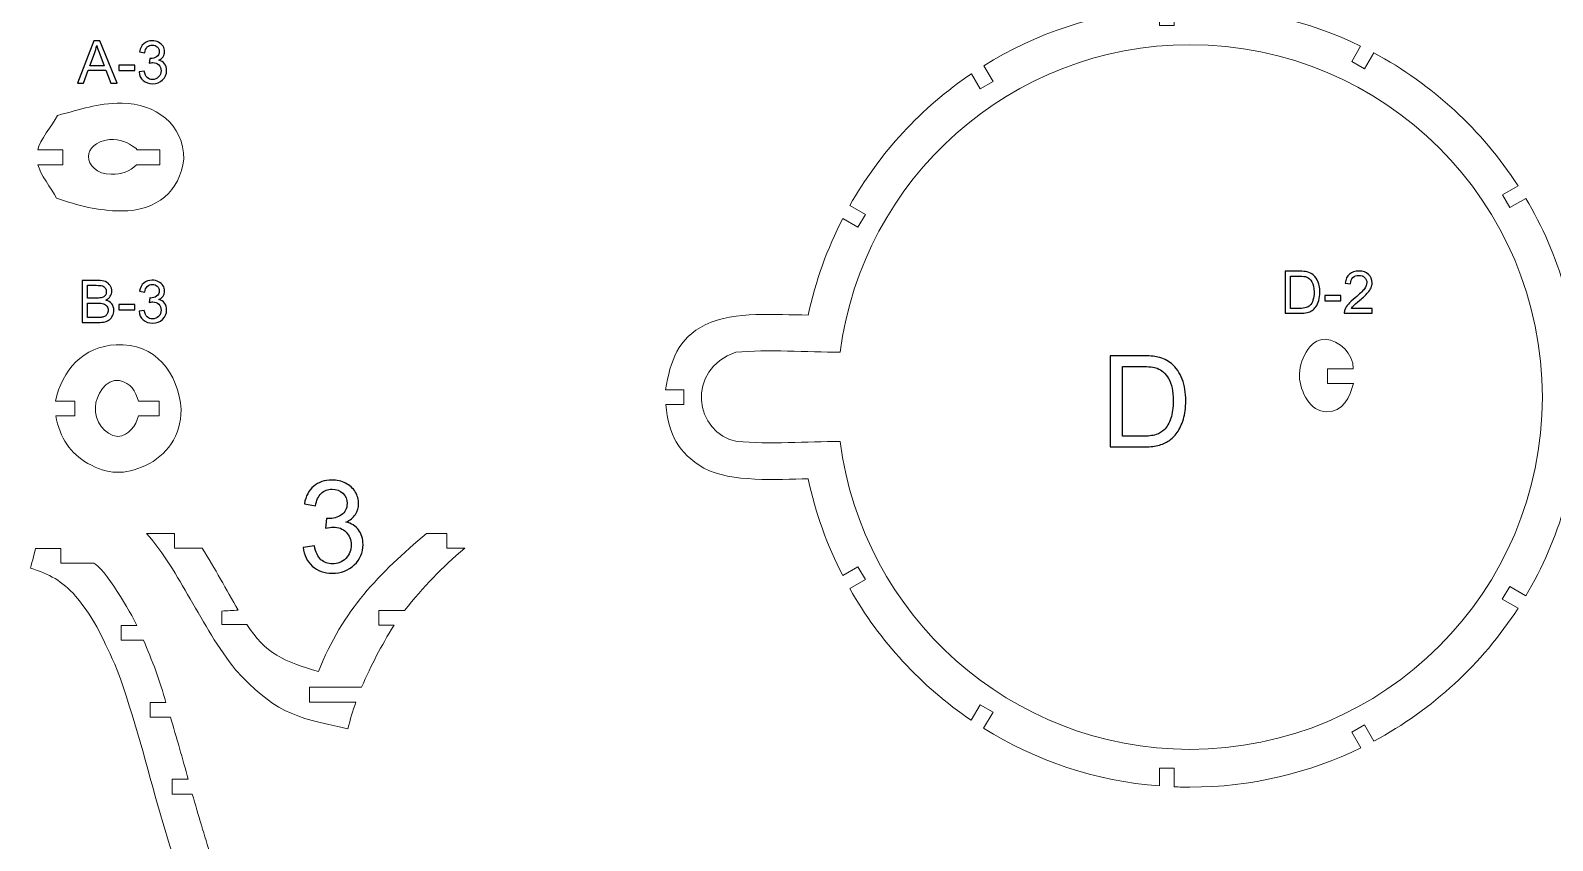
# Model space of a CAD drawing. Header units: millimetres. Extents: x 467 to 1359, y -935 to 982.
# Drawn here: x 467.3 to 777.8, y -321.2 to -155.8 of the extents above; entities that cross this region are included whole.
import ezdxf

# ---------------------------------------------------------------- set-up
doc = ezdxf.new("R2010")
doc.units = ezdxf.units.MM
doc.header["$MEASUREMENT"] = 0
doc.layers.add('layer 1', color=7, linetype='Continuous')

msp = doc.modelspace()

# ---------------------------------------------------------------- linework, layer by layer
at = {"layer": 'layer 1', "color": 142, "lineweight": 9}
for points, knots in [([(625.9264, -247.318), (627.4118, -254.2839), (629.8114, -260.9107), (632.9884, -267.0707), (632.9884, -267.0707), (632.9884, -267.0707), (636.0917, -265.279), (636.0917, -265.279), (636.0917, -265.279), (636.0917, -265.279), (637.5917, -267.877), (637.5917, -267.877), (637.5917, -267.877), (637.5917, -267.877), (634.4126, -269.7124), (634.4126, -269.7124), (634.4126, -269.7124), (640.4924, -280.4822), (649.007, -289.6946), (659.2097, -296.6036), (659.2097, -296.6036), (659.2097, -296.6036), (661.0485, -293.4187), (661.0485, -293.4187), (661.0485, -293.4187), (661.0485, -293.4187), (663.6465, -294.9187), (663.6465, -294.9187), (663.6465, -294.9187), (663.6465, -294.9187), (661.7276, -298.2424), (661.7276, -298.2424), (661.7276, -298.2424), (672.284, -304.8253), (684.4948, -309.0009), (697.5928, -310.0117), (697.5928, -310.0117), (697.5928, -310.0117), (697.5928, -306.3819), (697.5928, -306.3819), (697.5928, -306.3819), (697.5928, -306.3819), (700.5928, -306.3819), (700.5928, -306.3819), (700.5928, -306.3819), (700.5928, -306.3819), (700.5928, -310.1884), (700.5928, -310.1884), (700.5928, -310.1884), (701.6575, -310.2318), (702.7274, -310.2551), (703.8028, -310.2551), (703.8028, -310.2551), (716.3171, -310.2551), (728.1557, -307.3652), (738.6915, -302.2208), (738.6915, -302.2208), (738.6915, -302.2208), (736.8464, -299.025), (736.8464, -299.025), (736.8464, -299.025), (736.8464, -299.025), (739.4444, -297.525), (739.4444, -297.525), (739.4444, -297.525), (739.4444, -297.525), (741.3652, -300.8519), (741.3652, -300.8519), (741.3652, -300.8519), (753.3157, -294.4462), (763.4423, -285.0812), (770.7627, -273.7339), (770.7627, -273.7339), (770.7627, -273.7339), (767.5473, -271.8775), (767.5473, -271.8775), (767.5473, -271.8775), (767.5473, -271.8775), (769.0473, -269.2795), (769.0473, -269.2795), (769.0473, -269.2795), (769.0473, -269.2795), (772.339, -271.18), (772.339, -271.18), (772.339, -271.18), (779.1446, -259.7038), (783.1488, -246.3731), (783.4125, -232.1264), (783.4125, -232.1264), (783.4125, -232.1264), (779.7379, -232.1264), (779.7379, -232.1264), (779.7379, -232.1264), (779.7379, -232.1264), (779.7379, -229.1264), (779.7379, -229.1264), (779.7379, -229.1264), (779.7379, -229.1264), (783.4125, -229.1264), (783.4125, -229.1264), (783.4125, -229.1264), (783.1487, -214.8761), (779.1424, -201.5424), (772.3338, -190.0641), (772.3338, -190.0641), (772.3338, -190.0641), (769.1002, -191.931), (769.1002, -191.931), (769.1002, -191.931), (769.1002, -191.931), (767.6002, -189.333), (767.6002, -189.333), (767.6002, -189.333), (767.6002, -189.333), (770.7571, -187.5104), (770.7571, -187.5104), (770.7571, -187.5104), (763.4278, -176.152), (753.286, -166.7813), (741.3183, -160.3762), (741.3183, -160.3762), (741.3183, -160.3762), (739.4444, -163.6219), (739.4444, -163.6219), (739.4444, -163.6219), (739.4444, -163.6219), (736.8464, -162.1219), (736.8464, -162.1219), (736.8464, -162.1219), (736.8464, -162.1219), (738.644, -159.0084), (738.644, -159.0084), (738.644, -159.0084), (728.1203, -153.8781), (716.2982, -150.9977), (703.8028, -150.9977), (703.8028, -150.9977), (702.7274, -150.9977), (701.6578, -151.0221), (700.5928, -151.0644), (700.5928, -151.0644), (700.5928, -151.0644), (700.5928, -154.7862), (700.5928, -154.7862), (700.5928, -154.7862), (700.5928, -154.7862), (697.5928, -154.7862), (697.5928, -154.7862), (697.5928, -154.7862), (697.5928, -154.7862), (697.5928, -151.2412), (697.5928, -151.2412), (697.5928, -151.2412), (684.514, -152.2506), (672.3204, -156.4179), (661.7746, -162.9859), (661.7746, -162.9859), (661.7746, -162.9859), (663.6465, -166.2282), (663.6465, -166.2282), (663.6465, -166.2282), (663.6465, -166.2282), (661.0485, -167.7282), (661.0485, -167.7282), (661.0485, -167.7282), (661.0485, -167.7282), (659.2558, -164.6232), (659.2558, -164.6232), (659.2558, -164.6232), (649.0354, -171.536), (640.5064, -180.7593), (634.4175, -191.5432), (634.4175, -191.5432), (634.4175, -191.5432), (637.5917, -193.3758), (637.5917, -193.3758), (637.5917, -193.3758), (637.5917, -193.3758), (636.0917, -195.9738), (636.0917, -195.9738), (636.0917, -195.9738), (636.0917, -195.9738), (632.9933, -194.185), (632.9933, -194.185), (632.9933, -194.185), (629.8238, -200.3292), (627.428, -206.9377), (625.9409, -213.8835), (625.9409, -213.8835), (619.1078, -213.8835), (611.2149, -212.9788), (604.9435, -215.8732), (604.9435, -215.8732), (599.37, -218.6602), (597.7837, -223.2284), (596.8524, -229.1264), (596.8524, -229.1264), (596.8524, -229.1264), (600.5409, -229.1264), (600.5409, -229.1264), (600.5409, -229.1264), (600.5409, -229.1264), (600.5409, -232.1264), (600.5409, -232.1264), (600.5409, -232.1264), (600.5409, -232.1264), (596.8735, -232.1264), (596.8735, -232.1264), (596.8735, -232.1264), (597.5585, -238.5955), (599.2871, -241.7664), (604.6472, -245.1679), (604.6472, -245.1679), (610.4272, -248.0579), (619.4675, -247.4468), (625.9264, -247.318)], [0, 0, 0, 0, 0.01818182, 0.01818182, 0.01818182, 0.01818182, 0.03636364, 0.03636364, 0.03636364, 0.03636364, 0.05454545, 0.05454545, 0.05454545, 0.05454545, 0.07272727, 0.07272727, 0.07272727, 0.07272727, 0.09090909, 0.09090909, 0.09090909, 0.09090909, 0.10909091, 0.10909091, 0.10909091, 0.10909091, 0.12727273, 0.12727273, 0.12727273, 0.12727273, 0.14545455, 0.14545455, 0.14545455, 0.14545455, 0.16363636, 0.16363636, 0.16363636, 0.16363636, 0.18181818, 0.18181818, 0.18181818, 0.18181818, 0.2, 0.2, 0.2, 0.2, 0.21818182, 0.21818182, 0.21818182, 0.21818182, 0.23636364, 0.23636364, 0.23636364, 0.23636364, 0.25454545, 0.25454545, 0.25454545, 0.25454545, 0.27272727, 0.27272727, 0.27272727, 0.27272727, 0.29090909, 0.29090909, 0.29090909, 0.29090909, 0.30909091, 0.30909091, 0.30909091, 0.30909091, 0.32727273, 0.32727273, 0.32727273, 0.32727273, 0.34545455, 0.34545455, 0.34545455, 0.34545455, 0.36363636, 0.36363636, 0.36363636, 0.36363636, 0.38181818, 0.38181818, 0.38181818, 0.38181818, 0.4, 0.4, 0.4, 0.4, 0.41818182, 0.41818182, 0.41818182, 0.41818182, 0.43636364, 0.43636364, 0.43636364, 0.43636364, 0.45454545, 0.45454545, 0.45454545, 0.45454545, 0.47272727, 0.47272727, 0.47272727, 0.47272727, 0.49090909, 0.49090909, 0.49090909, 0.49090909, 0.50909091, 0.50909091, 0.50909091, 0.50909091, 0.52727273, 0.52727273, 0.52727273, 0.52727273, 0.54545455, 0.54545455, 0.54545455, 0.54545455, 0.56363636, 0.56363636, 0.56363636, 0.56363636, 0.58181818, 0.58181818, 0.58181818, 0.58181818, 0.6, 0.6, 0.6, 0.6, 0.61818182, 0.61818182, 0.61818182, 0.61818182, 0.63636364, 0.63636364, 0.63636364, 0.63636364, 0.65454545, 0.65454545, 0.65454545, 0.65454545, 0.67272727, 0.67272727, 0.67272727, 0.67272727, 0.69090909, 0.69090909, 0.69090909, 0.69090909, 0.70909091, 0.70909091, 0.70909091, 0.70909091, 0.72727273, 0.72727273, 0.72727273, 0.72727273, 0.74545455, 0.74545455, 0.74545455, 0.74545455, 0.76363636, 0.76363636, 0.76363636, 0.76363636, 0.78181818, 0.78181818, 0.78181818, 0.78181818, 0.8, 0.8, 0.8, 0.8, 0.81818182, 0.81818182, 0.81818182, 0.81818182, 0.83636364, 0.83636364, 0.83636364, 0.83636364, 0.85454545, 0.85454545, 0.85454545, 0.85454545, 0.87272727, 0.87272727, 0.87272727, 0.87272727, 0.89090909, 0.89090909, 0.89090909, 0.89090909, 0.90909091, 0.90909091, 0.90909091, 0.90909091, 0.92727273, 0.92727273, 0.92727273, 0.92727273, 0.94545455, 0.94545455, 0.94545455, 0.94545455, 0.96363636, 0.96363636, 0.96363636, 0.96363636, 1, 1, 1, 1]), ([(632.4511, -239.6905), (625.7784, -239.6678), (617.8393, -240.3255), (611.4417, -239.6857), (611.4417, -239.6857), (602.6467, -238.1157), (600.9614, -224.8767), (611.1454, -221.4824), (611.1454, -221.4824), (617.6468, -220.8572), (625.7202, -221.4774), (632.4611, -221.4836), (632.4611, -221.4836), (636.9916, -186.1244), (667.2115, -158.709), (703.8028, -158.709), (703.8028, -158.709), (743.5217, -158.709), (775.7202, -190.9075), (775.7202, -230.6264), (775.7202, -230.6264), (775.7202, -270.3453), (743.5217, -302.5438), (703.8028, -302.5438), (703.8028, -302.5438), (667.1919, -302.5438), (636.9564, -275.0772), (632.4511, -239.6905)], [0, 0, 0, 0, 0.125, 0.125, 0.125, 0.125, 0.25, 0.25, 0.25, 0.25, 0.375, 0.375, 0.375, 0.375, 0.5, 0.5, 0.5, 0.5, 0.625, 0.625, 0.625, 0.625, 0.75, 0.75, 0.75, 0.75, 1, 1, 1, 1]), ([(472.5613, -190.0578), (477.089, -191.5317), (481.0111, -192.6401), (485.7693, -192.6401), (485.7693, -192.6401), (493.1596, -192.6401), (497.7041, -188.5913), (498.5751, -182.0568), (498.5751, -182.0568), (498.5751, -174.9659), (492.6812, -170.648), (485.9598, -170.648), (485.9598, -170.648), (480.5332, -170.648), (477.7923, -171.8909), (472.773, -173.1456), (472.773, -173.1456), (471.7033, -175.2846), (469.0863, -178.1443), (468.7932, -180.197), (468.7932, -180.197), (468.7932, -180.197), (473.8736, -180.197), (473.8736, -180.197), (473.8736, -180.197), (473.8736, -180.197), (473.8736, -183.197), (473.8736, -183.197), (473.8736, -183.197), (473.8736, -183.197), (468.7977, -183.197), (468.7977, -183.197), (468.7977, -183.197), (469.1156, -185.0249), (471.6136, -188.0947), (472.5613, -190.0578)], [0, 0, 0, 0, 0.1, 0.1, 0.1, 0.1, 0.2, 0.2, 0.2, 0.2, 0.3, 0.3, 0.3, 0.3, 0.4, 0.4, 0.4, 0.4, 0.5, 0.5, 0.5, 0.5, 0.6, 0.6, 0.6, 0.6, 0.7, 0.7, 0.7, 0.7, 0.8, 0.8, 0.8, 0.8, 1, 1, 1, 1]), ([(483.3563, -178.0563), (485.7639, -178.0563), (486.9216, -178.4896), (488.775, -179.8555), (488.775, -179.8555), (488.775, -179.8555), (489.0266, -180.197), (489.0266, -180.197), (489.0266, -180.197), (489.0266, -180.197), (493.6645, -180.197), (493.6645, -180.197), (493.6645, -180.197), (493.6645, -180.197), (493.6267, -183.1928), (493.6267, -183.1928), (493.6267, -183.1928), (493.6267, -183.1928), (488.9195, -183.197), (488.9195, -183.197), (488.9195, -183.197), (487.4392, -184.6162), (485.8193, -185.1471), (483.7585, -185.1471), (483.7585, -185.1471), (480.7902, -185.1471), (479.0622, -183.32), (479.1175, -181.5065), (479.1175, -181.5065), (479.164, -179.9829), (480.4695, -178.4688), (483.3563, -178.0563)], [0, 0, 0, 0, 0.11111111, 0.11111111, 0.11111111, 0.11111111, 0.22222222, 0.22222222, 0.22222222, 0.22222222, 0.33333333, 0.33333333, 0.33333333, 0.33333333, 0.44444444, 0.44444444, 0.44444444, 0.44444444, 0.55555556, 0.55555556, 0.55555556, 0.55555556, 0.66666667, 0.66666667, 0.66666667, 0.66666667, 0.77777778, 0.77777778, 0.77777778, 0.77777778, 1, 1, 1, 1]), ([(490.7302, -244.597), (495.0334, -242.5749), (497.9621, -238.581), (498.0086, -233.1844), (498.0086, -233.1844), (497.3858, -225.6422), (492.7883, -219.5444), (484.732, -219.9487), (484.732, -219.9487), (478.0676, -220.283), (473.6593, -225.1336), (472.396, -231.4834), (472.396, -231.4834), (472.396, -231.4834), (476.3128, -231.4834), (476.3128, -231.4834), (476.3128, -231.4834), (476.3128, -231.4834), (476.3128, -234.4834), (476.3128, -234.4834), (476.3128, -234.4834), (476.3128, -234.4834), (472.4363, -234.4834), (472.4363, -234.4834), (472.4363, -234.4834), (473.2145, -238.9611), (475.4865, -242.178), (478.9536, -244.157), (478.9536, -244.157), (482.982, -246.4561), (486.5119, -246.5794), (490.7302, -244.597)], [0, 0, 0, 0, 0.11111111, 0.11111111, 0.11111111, 0.11111111, 0.22222222, 0.22222222, 0.22222222, 0.22222222, 0.33333333, 0.33333333, 0.33333333, 0.33333333, 0.44444444, 0.44444444, 0.44444444, 0.44444444, 0.55555556, 0.55555556, 0.55555556, 0.55555556, 0.66666667, 0.66666667, 0.66666667, 0.66666667, 0.77777778, 0.77777778, 0.77777778, 0.77777778, 1, 1, 1, 1]), ([(731.7418, -233.6513), (735.0195, -233.6513), (736.4659, -230.6238), (737.1724, -227.8488), (737.1724, -227.8488), (735.3975, -227.8488), (733.6226, -227.8488), (731.8477, -227.8488), (731.8477, -227.8488), (731.8477, -226.8488), (731.8477, -225.8488), (731.8477, -224.8488), (731.8477, -224.8488), (733.6148, -224.85), (735.3818, -224.8513), (737.1489, -224.8525), (737.1489, -224.8525), (737.1489, -221.8013), (734.3599, -218.9971), (731.3863, -218.8318), (731.3863, -218.8318), (728.1655, -218.6526), (726.0131, -223.4876), (726.1512, -226.3716), (726.1512, -226.3716), (726.3012, -229.5037), (728.2633, -233.6513), (731.7418, -233.6513)], [0, 0, 0, 0, 0.125, 0.125, 0.125, 0.125, 0.25, 0.25, 0.25, 0.25, 0.375, 0.375, 0.375, 0.375, 0.5, 0.5, 0.5, 0.5, 0.625, 0.625, 0.625, 0.625, 0.75, 0.75, 0.75, 0.75, 1, 1, 1, 1]), ([(480.5003, -232.6927), (480.6147, -230.3577), (482.5656, -226.7281), (485.4145, -227.2789), (485.4145, -227.2789), (487.8372, -227.7475), (488.6179, -229.3772), (489.289, -231.4834), (489.289, -231.4834), (489.289, -231.4834), (493.5001, -231.4834), (493.5001, -231.4834), (493.5001, -231.4834), (493.5001, -231.4834), (493.5001, -234.4834), (493.5001, -234.4834), (493.5001, -234.4834), (493.5001, -234.4834), (489.2866, -234.4834), (489.2866, -234.4834), (489.2866, -234.4834), (488.8019, -236.4766), (487.2976, -238.4946), (485.1181, -238.6878), (485.1181, -238.6878), (482.2315, -238.41), (480.366, -235.4388), (480.5003, -232.6927)], [0, 0, 0, 0, 0.125, 0.125, 0.125, 0.125, 0.25, 0.25, 0.25, 0.25, 0.375, 0.375, 0.375, 0.375, 0.5, 0.5, 0.5, 0.5, 0.625, 0.625, 0.625, 0.625, 0.75, 0.75, 0.75, 0.75, 1, 1, 1, 1]), ([(499.8335, -271.8193), (497.0893, -267.0609), (494.5896, -262.4918), (490.9257, -258.4766), (490.9257, -258.4766), (490.9257, -258.4766), (496.6162, -258.4766), (496.6162, -258.4766), (496.6162, -258.4766), (496.6162, -259.4766), (496.6162, -260.4766), (496.6162, -261.4766), (496.6162, -261.4766), (498.5183, -261.4766), (500.4204, -261.4766), (502.3225, -261.4766), (502.3225, -261.4766), (504.8777, -265.5793), (507.2144, -269.9323), (509.6337, -274.1265), (509.6337, -274.1265), (508.533, -274.19), (507.4324, -274.2535), (506.3317, -274.317), (506.3317, -274.317), (506.3317, -275.2201), (506.3317, -276.1232), (506.3317, -277.0263), (506.3317, -277.0263), (508.0321, -277.0263), (509.7325, -277.0263), (511.4329, -277.0263), (511.4329, -277.0263), (514.9705, -282.8599), (519.3318, -284.7341), (526.0008, -286.6572), (526.0008, -286.6572), (530.975, -274.0891), (538.4231, -266.5988), (548.0883, -258.4766), (548.0883, -258.4766), (548.0883, -258.4766), (552.221, -258.4766), (552.221, -258.4766), (552.221, -258.4766), (552.221, -259.4766), (552.221, -260.4766), (552.221, -261.4766), (552.221, -261.4766), (553.4303, -261.4766), (554.6395, -261.4766), (555.8488, -261.4766), (555.8488, -261.4766), (551.2119, -265.4429), (547.4159, -269.3505), (543.5998, -274.1716), (543.5998, -274.1716), (543.5998, -274.1716), (538.3145, -274.1716), (538.3145, -274.1716), (538.3145, -274.1716), (538.3145, -274.1716), (538.3145, -277.1716), (538.3145, -277.1716), (538.3145, -277.1716), (539.387, -277.1716), (540.3707, -277.1716), (541.4432, -277.1716), (541.4432, -277.1716), (538.7293, -281.6075), (536.9016, -285.1155), (534.7811, -289.8773), (534.7811, -289.8773), (534.7811, -289.8773), (524.2175, -289.8773), (524.2175, -289.8773), (524.2175, -289.8773), (524.2175, -289.8773), (524.2175, -292.8773), (524.2175, -292.8773), (524.2175, -292.8773), (527.3855, -292.8773), (530.5033, -292.8773), (533.6713, -292.8773), (533.6713, -292.8773), (532.998, -294.8263), (532.4949, -296.3107), (532.028, -298.32), (532.028, -298.32), (520.704, -296.0691), (516.7371, -294.6031), (509.1257, -286.3185), (509.1257, -286.3185), (505.4953, -281.7558), (502.7177, -276.8486), (499.8335, -271.8193)], [0, 0, 0, 0, 0.04, 0.04, 0.04, 0.04, 0.08, 0.08, 0.08, 0.08, 0.12, 0.12, 0.12, 0.12, 0.16, 0.16, 0.16, 0.16, 0.2, 0.2, 0.2, 0.2, 0.24, 0.24, 0.24, 0.24, 0.28, 0.28, 0.28, 0.28, 0.32, 0.32, 0.32, 0.32, 0.36, 0.36, 0.36, 0.36, 0.4, 0.4, 0.4, 0.4, 0.44, 0.44, 0.44, 0.44, 0.48, 0.48, 0.48, 0.48, 0.52, 0.52, 0.52, 0.52, 0.56, 0.56, 0.56, 0.56, 0.6, 0.6, 0.6, 0.6, 0.64, 0.64, 0.64, 0.64, 0.68, 0.68, 0.68, 0.68, 0.72, 0.72, 0.72, 0.72, 0.76, 0.76, 0.76, 0.76, 0.8, 0.8, 0.8, 0.8, 0.84, 0.84, 0.84, 0.84, 0.88, 0.88, 0.88, 0.88, 0.92, 0.92, 0.92, 0.92, 1, 1, 1, 1]), ([(502.8618, -341.1415), (498.9086, -333.1458), (496.3779, -324.3554), (493.7601, -315.8474), (493.7601, -315.8474), (491.0102, -305.9068), (488.4428, -296.0582), (484.9759, -286.341), (484.9759, -286.341), (482.109, -279.9833), (480.7848, -276.6126), (476.4669, -271.2492), (476.4669, -271.2492), (473.6693, -268.1334), (471.1409, -266.7447), (467.2594, -265.5554), (467.2594, -265.5554), (467.464, -264.7863), (467.6687, -264.0173), (467.8733, -263.2482), (467.8733, -263.2482), (467.8733, -263.2482), (468.2903, -261.5577), (468.2903, -261.5577), (468.2903, -261.5577), (468.2903, -261.5577), (473.4613, -261.5577), (473.4613, -261.5577), (473.4613, -261.5577), (473.4613, -261.5577), (473.4613, -264.5577), (473.4613, -264.5577), (473.4613, -264.5577), (475.6273, -264.5577), (478.0101, -264.5577), (480.1761, -264.5577), (480.1761, -264.5577), (482.271, -265.3263), (487.8393, -274.8295), (488.9728, -277.2528), (488.9728, -277.2528), (488.9728, -277.2528), (485.7591, -277.2528), (485.7591, -277.2528), (485.7591, -277.2528), (485.7591, -277.2528), (485.7591, -280.2528), (485.7591, -280.2528), (485.7591, -280.2528), (487.2619, -280.2528), (488.8052, -280.2528), (490.308, -280.2528), (490.308, -280.2528), (492.0511, -284.2405), (493.7974, -288.7485), (494.8608, -292.945), (494.8608, -292.945), (494.8608, -292.945), (491.6646, -292.9479), (491.6646, -292.9479), (491.6646, -292.9479), (491.6646, -292.9479), (491.6646, -295.9479), (491.6646, -295.9479), (491.6646, -295.9479), (491.6646, -295.9479), (495.8027, -295.9479), (495.8027, -295.9479), (495.8027, -295.9479), (497.0846, -300.1081), (498.2903, -304.46), (499.4575, -308.6535), (499.4575, -308.6535), (499.4575, -308.6535), (496.1731, -308.6535), (496.1731, -308.6535), (496.1731, -308.6535), (496.1731, -308.6535), (496.1731, -311.6535), (496.1731, -311.6535), (496.1731, -311.6535), (496.1731, -311.6535), (500.287, -311.6535), (500.287, -311.6535), (500.287, -311.6535), (501.4891, -315.9712), (502.734, -320.0694), (504.0667, -324.3486), (504.0667, -324.3486), (504.0667, -324.3486), (500.8721, -324.3486), (500.8721, -324.3486), (500.8721, -324.3486), (500.8721, -324.3486), (500.8721, -327.3486), (500.8721, -327.3486), (500.8721, -327.3486), (502.2691, -327.3486), (503.7002, -327.3486), (505.0972, -327.3486), (505.0972, -327.3486), (506.8012, -331.9787), (508.32, -335.6469), (510.5047, -340.0437), (510.5047, -340.0437), (510.5047, -340.0437), (507.4761, -340.0437), (507.4761, -340.0437), (507.4761, -340.0437), (507.4761, -340.0437), (507.4761, -343.0437), (507.4761, -343.0437), (507.4761, -343.0437), (509.0707, -343.0437), (510.7343, -343.0437), (512.3289, -343.0437), (512.3289, -343.0437), (516.4071, -349.1395), (520.9479, -353.3252), (528.2027, -355.8023), (528.2027, -355.8023), (528.2027, -355.8023), (526.7589, -355.8023), (526.7589, -355.8023), (526.7589, -355.8023), (526.7589, -355.8023), (526.7589, -358.8023), (526.7589, -358.8023), (526.7589, -358.8023), (526.7589, -358.8023), (539.2101, -358.8023), (539.2101, -358.8023), (539.2101, -358.8023), (543.2495, -363.5613), (546.0481, -367.343), (551, -371.4973), (551, -371.4973), (551, -371.4973), (547.2694, -371.4973), (547.2694, -371.4973), (547.2694, -371.4973), (547.2694, -371.4973), (547.2694, -374.4973), (547.2694, -374.4973), (547.2694, -374.4973), (547.2694, -374.4973), (588.8619, -374.4973), (588.8619, -374.4973), (588.8619, -374.4973), (588.8619, -376.6634), (588.8619, -378.6841), (588.8619, -380.8502), (588.8619, -380.8502), (576.1972, -380.8502), (563.5325, -380.8502), (550.8678, -380.8502), (550.8678, -380.8502), (543.5631, -375.147), (539.9957, -371.4817), (534.0614, -364.2555), (534.0614, -364.2555), (518.1044, -363.0468), (510.1347, -354.9214), (502.8618, -341.1415)], [0, 0, 0, 0, 0.02380952, 0.02380952, 0.02380952, 0.02380952, 0.04761905, 0.04761905, 0.04761905, 0.04761905, 0.07142857, 0.07142857, 0.07142857, 0.07142857, 0.0952381, 0.0952381, 0.0952381, 0.0952381, 0.11904762, 0.11904762, 0.11904762, 0.11904762, 0.14285714, 0.14285714, 0.14285714, 0.14285714, 0.16666667, 0.16666667, 0.16666667, 0.16666667, 0.19047619, 0.19047619, 0.19047619, 0.19047619, 0.21428571, 0.21428571, 0.21428571, 0.21428571, 0.23809524, 0.23809524, 0.23809524, 0.23809524, 0.26190476, 0.26190476, 0.26190476, 0.26190476, 0.28571429, 0.28571429, 0.28571429, 0.28571429, 0.30952381, 0.30952381, 0.30952381, 0.30952381, 0.33333333, 0.33333333, 0.33333333, 0.33333333, 0.35714286, 0.35714286, 0.35714286, 0.35714286, 0.38095238, 0.38095238, 0.38095238, 0.38095238, 0.4047619, 0.4047619, 0.4047619, 0.4047619, 0.42857143, 0.42857143, 0.42857143, 0.42857143, 0.45238095, 0.45238095, 0.45238095, 0.45238095, 0.47619048, 0.47619048, 0.47619048, 0.47619048, 0.5, 0.5, 0.5, 0.5, 0.52380952, 0.52380952, 0.52380952, 0.52380952, 0.54761905, 0.54761905, 0.54761905, 0.54761905, 0.57142857, 0.57142857, 0.57142857, 0.57142857, 0.5952381, 0.5952381, 0.5952381, 0.5952381, 0.61904762, 0.61904762, 0.61904762, 0.61904762, 0.64285714, 0.64285714, 0.64285714, 0.64285714, 0.66666667, 0.66666667, 0.66666667, 0.66666667, 0.69047619, 0.69047619, 0.69047619, 0.69047619, 0.71428571, 0.71428571, 0.71428571, 0.71428571, 0.73809524, 0.73809524, 0.73809524, 0.73809524, 0.76190476, 0.76190476, 0.76190476, 0.76190476, 0.78571429, 0.78571429, 0.78571429, 0.78571429, 0.80952381, 0.80952381, 0.80952381, 0.80952381, 0.83333333, 0.83333333, 0.83333333, 0.83333333, 0.85714286, 0.85714286, 0.85714286, 0.85714286, 0.88095238, 0.88095238, 0.88095238, 0.88095238, 0.9047619, 0.9047619, 0.9047619, 0.9047619, 0.92857143, 0.92857143, 0.92857143, 0.92857143, 0.95238095, 0.95238095, 0.95238095, 0.95238095, 1, 1, 1, 1])]:
    msp.add_open_spline(points, degree=3, knots=knots, dxfattribs=at)
at = {"layer": 'layer 1', "color": 242}
for points, knots in [([(476.8884, -166.5407), (476.8884, -166.5407), (480.1846, -157.9481), (480.1846, -157.9481), (480.1846, -157.9481), (480.1846, -157.9481), (481.4347, -157.9481), (481.4347, -157.9481), (481.4347, -157.9481), (481.4347, -157.9481), (484.9329, -166.5407), (484.9329, -166.5407), (484.9329, -166.5407), (484.9329, -166.5407), (483.6388, -166.5407), (483.6388, -166.5407), (483.6388, -166.5407), (483.6388, -166.5407), (482.6448, -163.9365), (482.6448, -163.9365), (482.6448, -163.9365), (482.6448, -163.9365), (479.0265, -163.9365), (479.0265, -163.9365), (479.0265, -163.9365), (479.0265, -163.9365), (478.0945, -166.5407), (478.0945, -166.5407), (478.0945, -166.5407), (478.0945, -166.5407), (476.8884, -166.5407), (476.8884, -166.5407)], [0, 0, 0, 0, 0.11111111, 0.11111111, 0.11111111, 0.11111111, 0.22222222, 0.22222222, 0.22222222, 0.22222222, 0.33333333, 0.33333333, 0.33333333, 0.33333333, 0.44444444, 0.44444444, 0.44444444, 0.44444444, 0.55555556, 0.55555556, 0.55555556, 0.55555556, 0.66666667, 0.66666667, 0.66666667, 0.66666667, 0.77777778, 0.77777778, 0.77777778, 0.77777778, 1, 1, 1, 1]), ([(489.4112, -164.2605), (489.4112, -164.2605), (490.4673, -164.1165), (490.4673, -164.1165), (490.4673, -164.1165), (490.5893, -164.7166), (490.7933, -165.1486), (491.0833, -165.4126), (491.0833, -165.4126), (491.3734, -165.6766), (491.7294, -165.8087), (492.1514, -165.8087), (492.1514, -165.8087), (492.6514, -165.8087), (493.0735, -165.6366), (493.4135, -165.2926), (493.4135, -165.2926), (493.7535, -164.9486), (493.9235, -164.5226), (493.9235, -164.0145), (493.9235, -164.0145), (493.9235, -163.5305), (493.7655, -163.1305), (493.4475, -162.8145), (493.4475, -162.8145), (493.1315, -162.5004), (492.7295, -162.3424), (492.2394, -162.3424), (492.2394, -162.3424), (492.0394, -162.3424), (491.7914, -162.3824), (491.4934, -162.4604), (491.4934, -162.4604), (491.4934, -162.4604), (491.6114, -161.5364), (491.6114, -161.5364), (491.6114, -161.5364), (491.6814, -161.5444), (491.7394, -161.5484), (491.7814, -161.5484), (491.7814, -161.5484), (492.2334, -161.5484), (492.6374, -161.4304), (492.9995, -161.1963), (492.9995, -161.1963), (493.3595, -160.9623), (493.5395, -160.6023), (493.5395, -160.1163), (493.5395, -160.1163), (493.5395, -159.7302), (493.4075, -159.4102), (493.1455, -159.1562), (493.1455, -159.1562), (492.8835, -158.9022), (492.5454, -158.7762), (492.1314, -158.7762), (492.1314, -158.7762), (491.7194, -158.7762), (491.3774, -158.9062), (491.1033, -159.1662), (491.1033, -159.1662), (490.8293, -159.4262), (490.6533, -159.8163), (490.5753, -160.3363), (490.5753, -160.3363), (490.5753, -160.3363), (489.5192, -160.1443), (489.5192, -160.1443), (489.5192, -160.1443), (489.6492, -159.4362), (489.9413, -158.8862), (490.3993, -158.4962), (490.3993, -158.4962), (490.8553, -158.1061), (491.4254, -157.9121), (492.1054, -157.9121), (492.1054, -157.9121), (492.5734, -157.9121), (493.0055, -158.0121), (493.3995, -158.2141), (493.3995, -158.2141), (493.7955, -158.4142), (494.0975, -158.6882), (494.3056, -159.0342), (494.3056, -159.0342), (494.5156, -159.3822), (494.6196, -159.7502), (494.6196, -160.1403), (494.6196, -160.1403), (494.6196, -160.5103), (494.5196, -160.8463), (494.3216, -161.1503), (494.3216, -161.1503), (494.1215, -161.4544), (493.8255, -161.6964), (493.4355, -161.8764), (493.4355, -161.8764), (493.9435, -161.9924), (494.3376, -162.2364), (494.6196, -162.6064), (494.6196, -162.6064), (494.8996, -162.9745), (495.0396, -163.4385), (495.0396, -163.9925), (495.0396, -163.9925), (495.0396, -164.7426), (494.7656, -165.3806), (494.2196, -165.9027), (494.2196, -165.9027), (493.6715, -166.4247), (492.9795, -166.6847), (492.1434, -166.6847), (492.1434, -166.6847), (491.3894, -166.6847), (490.7633, -166.4587), (490.2653, -166.0087), (490.2653, -166.0087), (489.7653, -165.5586), (489.4812, -164.9766), (489.4112, -164.2605)], [0, 0, 0, 0, 0.03225806, 0.03225806, 0.03225806, 0.03225806, 0.06451613, 0.06451613, 0.06451613, 0.06451613, 0.09677419, 0.09677419, 0.09677419, 0.09677419, 0.12903226, 0.12903226, 0.12903226, 0.12903226, 0.16129032, 0.16129032, 0.16129032, 0.16129032, 0.19354839, 0.19354839, 0.19354839, 0.19354839, 0.22580645, 0.22580645, 0.22580645, 0.22580645, 0.25806452, 0.25806452, 0.25806452, 0.25806452, 0.29032258, 0.29032258, 0.29032258, 0.29032258, 0.32258065, 0.32258065, 0.32258065, 0.32258065, 0.35483871, 0.35483871, 0.35483871, 0.35483871, 0.38709677, 0.38709677, 0.38709677, 0.38709677, 0.41935484, 0.41935484, 0.41935484, 0.41935484, 0.4516129, 0.4516129, 0.4516129, 0.4516129, 0.48387097, 0.48387097, 0.48387097, 0.48387097, 0.51612903, 0.51612903, 0.51612903, 0.51612903, 0.5483871, 0.5483871, 0.5483871, 0.5483871, 0.58064516, 0.58064516, 0.58064516, 0.58064516, 0.61290323, 0.61290323, 0.61290323, 0.61290323, 0.64516129, 0.64516129, 0.64516129, 0.64516129, 0.67741935, 0.67741935, 0.67741935, 0.67741935, 0.70967742, 0.70967742, 0.70967742, 0.70967742, 0.74193548, 0.74193548, 0.74193548, 0.74193548, 0.77419355, 0.77419355, 0.77419355, 0.77419355, 0.80645161, 0.80645161, 0.80645161, 0.80645161, 0.83870968, 0.83870968, 0.83870968, 0.83870968, 0.87096774, 0.87096774, 0.87096774, 0.87096774, 0.90322581, 0.90322581, 0.90322581, 0.90322581, 0.93548387, 0.93548387, 0.93548387, 0.93548387, 1, 1, 1, 1]), ([(479.3606, -163.0125), (479.3606, -163.0125), (482.2888, -163.0125), (482.2888, -163.0125), (482.2888, -163.0125), (482.2888, -163.0125), (481.3927, -160.6303), (481.3927, -160.6303), (481.3927, -160.6303), (481.1227, -159.9063), (480.9187, -159.3082), (480.7767, -158.8362), (480.7767, -158.8362), (480.6587, -159.3962), (480.5006, -159.9463), (480.3026, -160.4903), (480.3026, -160.4903), (480.3026, -160.4903), (479.3606, -163.0125), (479.3606, -163.0125)], [0, 0, 0, 0, 0.16666667, 0.16666667, 0.16666667, 0.16666667, 0.33333333, 0.33333333, 0.33333333, 0.33333333, 0.5, 0.5, 0.5, 0.5, 0.66666667, 0.66666667, 0.66666667, 0.66666667, 1, 1, 1, 1]), ([(485.2829, -163.9605), (485.2829, -163.9605), (485.2829, -162.9045), (485.2829, -162.9045), (485.2829, -162.9045), (485.2829, -162.9045), (488.5471, -162.9045), (488.5471, -162.9045), (488.5471, -162.9045), (488.5471, -162.9045), (488.5471, -163.9605), (488.5471, -163.9605), (488.5471, -163.9605), (488.5471, -163.9605), (485.2829, -163.9605), (485.2829, -163.9605)], [0, 0, 0, 0, 0.2, 0.2, 0.2, 0.2, 0.4, 0.4, 0.4, 0.4, 0.6, 0.6, 0.6, 0.6, 1, 1, 1, 1]), ([(723.2177, -213.5367), (723.2177, -213.5367), (723.2177, -204.9441), (723.2177, -204.9441), (723.2177, -204.9441), (723.2177, -204.9441), (726.1779, -204.9441), (726.1779, -204.9441), (726.1779, -204.9441), (726.8459, -204.9441), (727.3559, -204.9841), (727.708, -205.0661), (727.708, -205.0661), (728.2, -205.1801), (728.62, -205.3862), (728.968, -205.6822), (728.968, -205.6822), (729.4221, -206.0662), (729.7601, -206.5542), (729.9841, -207.1503), (729.9841, -207.1503), (730.2101, -207.7463), (730.3221, -208.4284), (730.3221, -209.1944), (730.3221, -209.1944), (730.3221, -209.8465), (730.2461, -210.4245), (730.0941, -210.9285), (730.0941, -210.9285), (729.9421, -211.4326), (729.7461, -211.8506), (729.5081, -212.1806), (729.5081, -212.1806), (729.2681, -212.5106), (729.008, -212.7706), (728.724, -212.9587), (728.724, -212.9587), (728.442, -213.1487), (728.1, -213.2927), (727.7, -213.3907), (727.7, -213.3907), (727.2979, -213.4887), (726.8379, -213.5367), (726.3179, -213.5367), (726.3179, -213.5367), (726.3179, -213.5367), (723.2177, -213.5367), (723.2177, -213.5367)], [0, 0, 0, 0, 0.07692308, 0.07692308, 0.07692308, 0.07692308, 0.15384615, 0.15384615, 0.15384615, 0.15384615, 0.23076923, 0.23076923, 0.23076923, 0.23076923, 0.30769231, 0.30769231, 0.30769231, 0.30769231, 0.38461538, 0.38461538, 0.38461538, 0.38461538, 0.46153846, 0.46153846, 0.46153846, 0.46153846, 0.53846154, 0.53846154, 0.53846154, 0.53846154, 0.61538462, 0.61538462, 0.61538462, 0.61538462, 0.69230769, 0.69230769, 0.69230769, 0.69230769, 0.76923077, 0.76923077, 0.76923077, 0.76923077, 0.84615385, 0.84615385, 0.84615385, 0.84615385, 1, 1, 1, 1]), ([(740.9929, -212.5286), (740.9929, -212.5286), (740.9929, -213.5367), (740.9929, -213.5367), (740.9929, -213.5367), (740.9929, -213.5367), (735.3045, -213.5367), (735.3045, -213.5367), (735.3045, -213.5367), (735.2965, -213.2827), (735.3385, -213.0387), (735.4285, -212.8027), (735.4285, -212.8027), (735.5745, -212.4166), (735.8086, -212.0346), (736.1306, -211.6606), (736.1306, -211.6606), (736.4526, -211.2865), (736.9126, -210.8545), (737.5107, -210.3645), (737.5107, -210.3645), (738.4407, -209.5984), (739.0728, -208.9924), (739.4028, -208.5444), (739.4028, -208.5444), (739.7348, -208.0963), (739.9008, -207.6723), (739.9008, -207.2723), (739.9008, -207.2723), (739.9008, -206.8543), (739.7508, -206.5022), (739.4508, -206.2142), (739.4508, -206.2142), (739.1508, -205.9282), (738.7588, -205.7842), (738.2767, -205.7842), (738.2767, -205.7842), (737.7667, -205.7842), (737.3587, -205.9362), (737.0526, -206.2402), (737.0526, -206.2402), (736.7466, -206.5422), (736.5926, -206.9623), (736.5886, -207.5003), (736.5886, -207.5003), (736.5886, -207.5003), (735.5085, -207.3923), (735.5085, -207.3923), (735.5085, -207.3923), (735.5825, -206.5842), (735.8626, -205.9682), (736.3466, -205.5442), (736.3466, -205.5442), (736.8326, -205.1201), (737.4827, -204.9081), (738.3007, -204.9081), (738.3007, -204.9081), (739.1248, -204.9081), (739.7788, -205.1361), (740.2589, -205.5942), (740.2589, -205.5942), (740.7409, -206.0522), (740.9809, -206.6202), (740.9809, -207.2963), (740.9809, -207.2963), (740.9809, -207.6403), (740.9109, -207.9783), (740.7689, -208.3104), (740.7689, -208.3104), (740.6289, -208.6444), (740.3949, -208.9944), (740.0688, -209.3624), (740.0688, -209.3624), (739.7408, -209.7284), (739.1988, -210.2345), (738.4427, -210.8745), (738.4427, -210.8745), (737.8087, -211.4066), (737.4007, -211.7666), (737.2207, -211.9566), (737.2207, -211.9566), (737.0406, -212.1466), (736.8926, -212.3366), (736.7746, -212.5286), (736.7746, -212.5286), (736.7746, -212.5286), (740.9929, -212.5286), (740.9929, -212.5286)], [0, 0, 0, 0, 0.04347826, 0.04347826, 0.04347826, 0.04347826, 0.08695652, 0.08695652, 0.08695652, 0.08695652, 0.13043478, 0.13043478, 0.13043478, 0.13043478, 0.17391304, 0.17391304, 0.17391304, 0.17391304, 0.2173913, 0.2173913, 0.2173913, 0.2173913, 0.26086957, 0.26086957, 0.26086957, 0.26086957, 0.30434783, 0.30434783, 0.30434783, 0.30434783, 0.34782609, 0.34782609, 0.34782609, 0.34782609, 0.39130435, 0.39130435, 0.39130435, 0.39130435, 0.43478261, 0.43478261, 0.43478261, 0.43478261, 0.47826087, 0.47826087, 0.47826087, 0.47826087, 0.52173913, 0.52173913, 0.52173913, 0.52173913, 0.56521739, 0.56521739, 0.56521739, 0.56521739, 0.60869565, 0.60869565, 0.60869565, 0.60869565, 0.65217391, 0.65217391, 0.65217391, 0.65217391, 0.69565217, 0.69565217, 0.69565217, 0.69565217, 0.73913043, 0.73913043, 0.73913043, 0.73913043, 0.7826087, 0.7826087, 0.7826087, 0.7826087, 0.82608696, 0.82608696, 0.82608696, 0.82608696, 0.86956522, 0.86956522, 0.86956522, 0.86956522, 0.91304348, 0.91304348, 0.91304348, 0.91304348, 1, 1, 1, 1]), ([(477.7825, -215.4024), (477.7825, -215.4024), (477.7825, -206.8098), (477.7825, -206.8098), (477.7825, -206.8098), (477.7825, -206.8098), (481.0067, -206.8098), (481.0067, -206.8098), (481.0067, -206.8098), (481.6627, -206.8098), (482.1888, -206.8958), (482.5868, -207.0698), (482.5868, -207.0698), (482.9828, -207.2439), (483.2928, -207.5119), (483.5168, -207.8739), (483.5168, -207.8739), (483.7429, -208.2339), (483.8549, -208.6119), (483.8549, -209.008), (483.8549, -209.008), (483.8549, -209.374), (483.7549, -209.72), (483.5568, -210.044), (483.5568, -210.044), (483.3588, -210.3681), (483.0588, -210.6301), (482.6568, -210.8301), (482.6568, -210.8301), (483.1768, -210.9821), (483.5768, -211.2421), (483.8549, -211.6101), (483.8549, -211.6101), (484.1349, -211.9762), (484.2749, -212.4102), (484.2749, -212.9102), (484.2749, -212.9102), (484.2749, -213.3143), (484.1889, -213.6883), (484.0189, -214.0343), (484.0189, -214.0343), (483.8489, -214.3803), (483.6388, -214.6463), (483.3888, -214.8344), (483.3888, -214.8344), (483.1388, -215.0204), (482.8248, -215.1624), (482.4488, -215.2584), (482.4488, -215.2584), (482.0707, -215.3544), (481.6087, -215.4024), (481.0607, -215.4024), (481.0607, -215.4024), (481.0607, -215.4024), (477.7825, -215.4024), (477.7825, -215.4024)], [0, 0, 0, 0, 0.06666667, 0.06666667, 0.06666667, 0.06666667, 0.13333333, 0.13333333, 0.13333333, 0.13333333, 0.2, 0.2, 0.2, 0.2, 0.26666667, 0.26666667, 0.26666667, 0.26666667, 0.33333333, 0.33333333, 0.33333333, 0.33333333, 0.4, 0.4, 0.4, 0.4, 0.46666667, 0.46666667, 0.46666667, 0.46666667, 0.53333333, 0.53333333, 0.53333333, 0.53333333, 0.6, 0.6, 0.6, 0.6, 0.66666667, 0.66666667, 0.66666667, 0.66666667, 0.73333333, 0.73333333, 0.73333333, 0.73333333, 0.8, 0.8, 0.8, 0.8, 0.86666667, 0.86666667, 0.86666667, 0.86666667, 1, 1, 1, 1]), ([(478.9225, -210.4221), (478.9225, -210.4221), (480.7807, -210.4221), (480.7807, -210.4221), (480.7807, -210.4221), (481.2847, -210.4221), (481.6467, -210.3881), (481.8647, -210.3221), (481.8647, -210.3221), (482.1547, -210.2361), (482.3728, -210.092), (482.5188, -209.892), (482.5188, -209.892), (482.6648, -209.692), (482.7388, -209.442), (482.7388, -209.14), (482.7388, -209.14), (482.7388, -208.854), (482.6708, -208.6019), (482.5328, -208.3859), (482.5328, -208.3859), (482.3968, -208.1679), (482.2008, -208.0179), (481.9467, -207.9379), (481.9467, -207.9379), (481.6927, -207.8579), (481.2567, -207.8179), (480.6406, -207.8179), (480.6406, -207.8179), (480.6406, -207.8179), (478.9225, -207.8179), (478.9225, -207.8179), (478.9225, -207.8179), (478.9225, -207.8179), (478.9225, -210.4221), (478.9225, -210.4221)], [0, 0, 0, 0, 0.1, 0.1, 0.1, 0.1, 0.2, 0.2, 0.2, 0.2, 0.3, 0.3, 0.3, 0.3, 0.4, 0.4, 0.4, 0.4, 0.5, 0.5, 0.5, 0.5, 0.6, 0.6, 0.6, 0.6, 0.7, 0.7, 0.7, 0.7, 0.8, 0.8, 0.8, 0.8, 1, 1, 1, 1]), ([(489.4112, -213.1222), (489.4112, -213.1222), (490.4673, -212.9782), (490.4673, -212.9782), (490.4673, -212.9782), (490.5893, -213.5783), (490.7933, -214.0103), (491.0833, -214.2743), (491.0833, -214.2743), (491.3734, -214.5383), (491.7294, -214.6704), (492.1514, -214.6704), (492.1514, -214.6704), (492.6514, -214.6704), (493.0735, -214.4983), (493.4135, -214.1543), (493.4135, -214.1543), (493.7535, -213.8103), (493.9235, -213.3843), (493.9235, -212.8762), (493.9235, -212.8762), (493.9235, -212.3922), (493.7655, -211.9922), (493.4475, -211.6762), (493.4475, -211.6762), (493.1315, -211.3621), (492.7295, -211.2041), (492.2394, -211.2041), (492.2394, -211.2041), (492.0394, -211.2041), (491.7914, -211.2441), (491.4934, -211.3221), (491.4934, -211.3221), (491.4934, -211.3221), (491.6114, -210.3981), (491.6114, -210.3981), (491.6114, -210.3981), (491.6814, -210.4061), (491.7394, -210.4101), (491.7814, -210.4101), (491.7814, -210.4101), (492.2334, -210.4101), (492.6374, -210.2921), (492.9995, -210.058), (492.9995, -210.058), (493.3595, -209.824), (493.5395, -209.464), (493.5395, -208.978), (493.5395, -208.978), (493.5395, -208.5919), (493.4075, -208.2719), (493.1455, -208.0179), (493.1455, -208.0179), (492.8835, -207.7639), (492.5454, -207.6379), (492.1314, -207.6379), (492.1314, -207.6379), (491.7194, -207.6379), (491.3774, -207.7679), (491.1033, -208.0279), (491.1033, -208.0279), (490.8293, -208.2879), (490.6533, -208.678), (490.5753, -209.198), (490.5753, -209.198), (490.5753, -209.198), (489.5192, -209.006), (489.5192, -209.006), (489.5192, -209.006), (489.6492, -208.2979), (489.9413, -207.7479), (490.3993, -207.3579), (490.3993, -207.3579), (490.8553, -206.9678), (491.4254, -206.7738), (492.1054, -206.7738), (492.1054, -206.7738), (492.5734, -206.7738), (493.0055, -206.8738), (493.3995, -207.0758), (493.3995, -207.0758), (493.7955, -207.2759), (494.0975, -207.5499), (494.3056, -207.8959), (494.3056, -207.8959), (494.5156, -208.2439), (494.6196, -208.6119), (494.6196, -209.002), (494.6196, -209.002), (494.6196, -209.372), (494.5196, -209.708), (494.3216, -210.012), (494.3216, -210.012), (494.1215, -210.3161), (493.8255, -210.5581), (493.4355, -210.7381), (493.4355, -210.7381), (493.9435, -210.8541), (494.3376, -211.0981), (494.6196, -211.4681), (494.6196, -211.4681), (494.8996, -211.8362), (495.0396, -212.3002), (495.0396, -212.8542), (495.0396, -212.8542), (495.0396, -213.6043), (494.7656, -214.2423), (494.2196, -214.7644), (494.2196, -214.7644), (493.6715, -215.2864), (492.9795, -215.5464), (492.1434, -215.5464), (492.1434, -215.5464), (491.3894, -215.5464), (490.7633, -215.3204), (490.2653, -214.8704), (490.2653, -214.8704), (489.7653, -214.4203), (489.4812, -213.8383), (489.4112, -213.1222)], [0, 0, 0, 0, 0.03225806, 0.03225806, 0.03225806, 0.03225806, 0.06451613, 0.06451613, 0.06451613, 0.06451613, 0.09677419, 0.09677419, 0.09677419, 0.09677419, 0.12903226, 0.12903226, 0.12903226, 0.12903226, 0.16129032, 0.16129032, 0.16129032, 0.16129032, 0.19354839, 0.19354839, 0.19354839, 0.19354839, 0.22580645, 0.22580645, 0.22580645, 0.22580645, 0.25806452, 0.25806452, 0.25806452, 0.25806452, 0.29032258, 0.29032258, 0.29032258, 0.29032258, 0.32258065, 0.32258065, 0.32258065, 0.32258065, 0.35483871, 0.35483871, 0.35483871, 0.35483871, 0.38709677, 0.38709677, 0.38709677, 0.38709677, 0.41935484, 0.41935484, 0.41935484, 0.41935484, 0.4516129, 0.4516129, 0.4516129, 0.4516129, 0.48387097, 0.48387097, 0.48387097, 0.48387097, 0.51612903, 0.51612903, 0.51612903, 0.51612903, 0.5483871, 0.5483871, 0.5483871, 0.5483871, 0.58064516, 0.58064516, 0.58064516, 0.58064516, 0.61290323, 0.61290323, 0.61290323, 0.61290323, 0.64516129, 0.64516129, 0.64516129, 0.64516129, 0.67741935, 0.67741935, 0.67741935, 0.67741935, 0.70967742, 0.70967742, 0.70967742, 0.70967742, 0.74193548, 0.74193548, 0.74193548, 0.74193548, 0.77419355, 0.77419355, 0.77419355, 0.77419355, 0.80645161, 0.80645161, 0.80645161, 0.80645161, 0.83870968, 0.83870968, 0.83870968, 0.83870968, 0.87096774, 0.87096774, 0.87096774, 0.87096774, 0.90322581, 0.90322581, 0.90322581, 0.90322581, 0.93548387, 0.93548387, 0.93548387, 0.93548387, 1, 1, 1, 1]), ([(724.3577, -212.5286), (724.3577, -212.5286), (726.1899, -212.5286), (726.1899, -212.5286), (726.1899, -212.5286), (726.7559, -212.5286), (727.1999, -212.4766), (727.5219, -212.3706), (727.5219, -212.3706), (727.844, -212.2646), (728.1, -212.1166), (728.292, -211.9246), (728.292, -211.9246), (728.56, -211.6546), (728.77, -211.2906), (728.92, -210.8345), (728.92, -210.8345), (729.0701, -210.3785), (729.1461, -209.8265), (729.1461, -209.1764), (729.1461, -209.1764), (729.1461, -208.2763), (728.998, -207.5843), (728.704, -207.1003), (728.704, -207.1003), (728.41, -206.6162), (728.052, -206.2922), (727.63, -206.1282), (727.63, -206.1282), (727.3259, -206.0102), (726.8359, -205.9522), (726.1599, -205.9522), (726.1599, -205.9522), (726.1599, -205.9522), (724.3577, -205.9522), (724.3577, -205.9522), (724.3577, -205.9522), (724.3577, -205.9522), (724.3577, -212.5286), (724.3577, -212.5286)], [0, 0, 0, 0, 0.09090909, 0.09090909, 0.09090909, 0.09090909, 0.18181818, 0.18181818, 0.18181818, 0.18181818, 0.27272727, 0.27272727, 0.27272727, 0.27272727, 0.36363636, 0.36363636, 0.36363636, 0.36363636, 0.45454545, 0.45454545, 0.45454545, 0.45454545, 0.54545455, 0.54545455, 0.54545455, 0.54545455, 0.63636364, 0.63636364, 0.63636364, 0.63636364, 0.72727273, 0.72727273, 0.72727273, 0.72727273, 0.81818182, 0.81818182, 0.81818182, 0.81818182, 1, 1, 1, 1]), ([(731.3322, -210.9565), (731.3322, -210.9565), (731.3322, -209.9005), (731.3322, -209.9005), (731.3322, -209.9005), (731.3322, -209.9005), (734.5964, -209.9005), (734.5964, -209.9005), (734.5964, -209.9005), (734.5964, -209.9005), (734.5964, -210.9565), (734.5964, -210.9565), (734.5964, -210.9565), (734.5964, -210.9565), (731.3322, -210.9565), (731.3322, -210.9565)], [0, 0, 0, 0, 0.2, 0.2, 0.2, 0.2, 0.4, 0.4, 0.4, 0.4, 0.6, 0.6, 0.6, 0.6, 1, 1, 1, 1]), ([(478.9225, -214.3943), (478.9225, -214.3943), (481.0627, -214.3943), (481.0627, -214.3943), (481.0627, -214.3943), (481.4307, -214.3943), (481.6887, -214.3803), (481.8387, -214.3523), (481.8387, -214.3523), (482.0987, -214.3063), (482.3188, -214.2283), (482.4948, -214.1183), (482.4948, -214.1183), (482.6708, -214.0083), (482.8148, -213.8483), (482.9288, -213.6383), (482.9288, -213.6383), (483.0428, -213.4283), (483.0988, -213.1863), (483.0988, -212.9122), (483.0988, -212.9122), (483.0988, -212.5902), (483.0168, -212.3122), (482.8508, -212.0742), (482.8508, -212.0742), (482.6868, -211.8362), (482.4588, -211.6702), (482.1668, -211.5741), (482.1668, -211.5741), (481.8767, -211.4781), (481.4567, -211.4301), (480.9107, -211.4301), (480.9107, -211.4301), (480.9107, -211.4301), (478.9225, -211.4301), (478.9225, -211.4301), (478.9225, -211.4301), (478.9225, -211.4301), (478.9225, -214.3943), (478.9225, -214.3943)], [0, 0, 0, 0, 0.09090909, 0.09090909, 0.09090909, 0.09090909, 0.18181818, 0.18181818, 0.18181818, 0.18181818, 0.27272727, 0.27272727, 0.27272727, 0.27272727, 0.36363636, 0.36363636, 0.36363636, 0.36363636, 0.45454545, 0.45454545, 0.45454545, 0.45454545, 0.54545455, 0.54545455, 0.54545455, 0.54545455, 0.63636364, 0.63636364, 0.63636364, 0.63636364, 0.72727273, 0.72727273, 0.72727273, 0.72727273, 0.81818182, 0.81818182, 0.81818182, 0.81818182, 1, 1, 1, 1]), ([(485.2829, -212.8222), (485.2829, -212.8222), (485.2829, -211.7662), (485.2829, -211.7662), (485.2829, -211.7662), (485.2829, -211.7662), (488.5471, -211.7662), (488.5471, -211.7662), (488.5471, -211.7662), (488.5471, -211.7662), (488.5471, -212.8222), (488.5471, -212.8222), (488.5471, -212.8222), (488.5471, -212.8222), (485.2829, -212.8222), (485.2829, -212.8222)], [0, 0, 0, 0, 0.2, 0.2, 0.2, 0.2, 0.4, 0.4, 0.4, 0.4, 0.6, 0.6, 0.6, 0.6, 1, 1, 1, 1]), ([(687.562, -240.8197), (687.562, -240.8197), (687.562, -222.1932), (687.562, -222.1932), (687.562, -222.1932), (687.562, -222.1932), (693.979, -222.1932), (693.979, -222.1932), (693.979, -222.1932), (695.4271, -222.1932), (696.5328, -222.2799), (697.2959, -222.4577), (697.2959, -222.4577), (698.3625, -222.7048), (699.273, -223.1514), (700.0274, -223.7931), (700.0274, -223.7931), (701.0116, -224.6255), (701.7444, -225.6835), (702.23, -226.9755), (702.23, -226.9755), (702.7199, -228.2676), (702.9627, -229.7461), (702.9627, -231.4067), (702.9627, -231.4067), (702.9627, -232.8202), (702.798, -234.0732), (702.4685, -235.1658), (702.4685, -235.1658), (702.1389, -236.2585), (701.714, -237.1646), (701.1981, -237.88), (701.1981, -237.88), (700.6778, -238.5954), (700.1141, -239.1591), (699.4984, -239.5667), (699.4984, -239.5667), (698.8871, -239.9786), (698.1457, -240.2907), (697.2785, -240.5032), (697.2785, -240.5032), (696.407, -240.7156), (695.4098, -240.8197), (694.2825, -240.8197), (694.2825, -240.8197), (694.2825, -240.8197), (687.562, -240.8197), (687.562, -240.8197)], [0, 0, 0, 0, 0.07692308, 0.07692308, 0.07692308, 0.07692308, 0.15384615, 0.15384615, 0.15384615, 0.15384615, 0.23076923, 0.23076923, 0.23076923, 0.23076923, 0.30769231, 0.30769231, 0.30769231, 0.30769231, 0.38461538, 0.38461538, 0.38461538, 0.38461538, 0.46153846, 0.46153846, 0.46153846, 0.46153846, 0.53846154, 0.53846154, 0.53846154, 0.53846154, 0.61538462, 0.61538462, 0.61538462, 0.61538462, 0.69230769, 0.69230769, 0.69230769, 0.69230769, 0.76923077, 0.76923077, 0.76923077, 0.76923077, 0.84615385, 0.84615385, 0.84615385, 0.84615385, 1, 1, 1, 1]), ([(690.0334, -238.6345), (690.0334, -238.6345), (694.005, -238.6345), (694.005, -238.6345), (694.005, -238.6345), (695.232, -238.6345), (696.1946, -238.5217), (696.8926, -238.2919), (696.8926, -238.2919), (697.5907, -238.0621), (698.1457, -237.7413), (698.5619, -237.3251), (698.5619, -237.3251), (699.1429, -236.7397), (699.5982, -235.9506), (699.9234, -234.9621), (699.9234, -234.9621), (700.2485, -233.9735), (700.4133, -232.7768), (700.4133, -231.3677), (700.4133, -231.3677), (700.4133, -229.4166), (700.0924, -227.9164), (699.4551, -226.8671), (699.4551, -226.8671), (698.8177, -225.8179), (698.0416, -225.1155), (697.1268, -224.76), (697.1268, -224.76), (696.4677, -224.5041), (695.4055, -224.3784), (693.94, -224.3784), (693.94, -224.3784), (693.94, -224.3784), (690.0334, -224.3784), (690.0334, -224.3784), (690.0334, -224.3784), (690.0334, -224.3784), (690.0334, -238.6345), (690.0334, -238.6345)], [0, 0, 0, 0, 0.09090909, 0.09090909, 0.09090909, 0.09090909, 0.18181818, 0.18181818, 0.18181818, 0.18181818, 0.27272727, 0.27272727, 0.27272727, 0.27272727, 0.36363636, 0.36363636, 0.36363636, 0.36363636, 0.45454545, 0.45454545, 0.45454545, 0.45454545, 0.54545455, 0.54545455, 0.54545455, 0.54545455, 0.63636364, 0.63636364, 0.63636364, 0.63636364, 0.72727273, 0.72727273, 0.72727273, 0.72727273, 0.81818182, 0.81818182, 0.81818182, 0.81818182, 1, 1, 1, 1]), ([(522.9099, -261.323), (522.9099, -261.323), (525.1992, -261.0108), (525.1992, -261.0108), (525.1992, -261.0108), (525.4637, -262.3116), (525.9059, -263.2481), (526.5346, -263.8204), (526.5346, -263.8204), (527.1633, -264.3927), (527.9351, -264.6789), (528.8499, -264.6789), (528.8499, -264.6789), (529.9339, -264.6789), (530.8487, -264.306), (531.5858, -263.5603), (531.5858, -263.5603), (532.3229, -262.8145), (532.6914, -261.891), (532.6914, -260.7897), (532.6914, -260.7897), (532.6914, -259.7404), (532.3489, -258.8733), (531.6595, -258.1882), (531.6595, -258.1882), (530.9745, -257.5075), (530.103, -257.165), (529.0407, -257.165), (529.0407, -257.165), (528.6071, -257.165), (528.0695, -257.2517), (527.4235, -257.4208), (527.4235, -257.4208), (527.4235, -257.4208), (527.6793, -255.4177), (527.6793, -255.4177), (527.6793, -255.4177), (527.831, -255.435), (527.9568, -255.4437), (528.0478, -255.4437), (528.0478, -255.4437), (529.0277, -255.4437), (529.9035, -255.1879), (530.6883, -254.6806), (530.6883, -254.6806), (531.4688, -254.1733), (531.859, -253.3929), (531.859, -252.3393), (531.859, -252.3393), (531.859, -251.5025), (531.5728, -250.8087), (531.0048, -250.2581), (531.0048, -250.2581), (530.4368, -249.7074), (529.7041, -249.4343), (528.8066, -249.4343), (528.8066, -249.4343), (527.9134, -249.4343), (527.172, -249.7161), (526.578, -250.2798), (526.578, -250.2798), (525.984, -250.8434), (525.6024, -251.6889), (525.4333, -252.8162), (525.4333, -252.8162), (525.4333, -252.8162), (523.144, -252.4), (523.144, -252.4), (523.144, -252.4), (523.4259, -250.8651), (524.0589, -249.6728), (525.0518, -248.8273), (525.0518, -248.8273), (526.0404, -247.9818), (527.2761, -247.5612), (528.7502, -247.5612), (528.7502, -247.5612), (529.7648, -247.5612), (530.7013, -247.778), (531.5555, -248.2159), (531.5555, -248.2159), (532.414, -248.6495), (533.0687, -249.2435), (533.5196, -249.9936), (533.5196, -249.9936), (533.9748, -250.748), (534.2003, -251.5458), (534.2003, -252.3913), (534.2003, -252.3913), (534.2003, -253.1934), (533.9835, -253.9218), (533.5543, -254.5809), (533.5543, -254.5809), (533.1207, -255.2399), (532.479, -255.7645), (531.6335, -256.1548), (531.6335, -256.1548), (532.7348, -256.4062), (533.589, -256.9352), (534.2003, -257.7373), (534.2003, -257.7373), (534.8073, -258.5351), (535.1108, -259.541), (535.1108, -260.742), (535.1108, -260.742), (535.1108, -262.3679), (534.5168, -263.751), (533.3331, -264.8827), (533.3331, -264.8827), (532.1451, -266.0143), (530.645, -266.578), (528.8326, -266.578), (528.8326, -266.578), (527.198, -266.578), (525.8409, -266.088), (524.7613, -265.1125), (524.7613, -265.1125), (523.6774, -264.1369), (523.0617, -262.8752), (522.9099, -261.323)], [0, 0, 0, 0, 0.03225806, 0.03225806, 0.03225806, 0.03225806, 0.06451613, 0.06451613, 0.06451613, 0.06451613, 0.09677419, 0.09677419, 0.09677419, 0.09677419, 0.12903226, 0.12903226, 0.12903226, 0.12903226, 0.16129032, 0.16129032, 0.16129032, 0.16129032, 0.19354839, 0.19354839, 0.19354839, 0.19354839, 0.22580645, 0.22580645, 0.22580645, 0.22580645, 0.25806452, 0.25806452, 0.25806452, 0.25806452, 0.29032258, 0.29032258, 0.29032258, 0.29032258, 0.32258065, 0.32258065, 0.32258065, 0.32258065, 0.35483871, 0.35483871, 0.35483871, 0.35483871, 0.38709677, 0.38709677, 0.38709677, 0.38709677, 0.41935484, 0.41935484, 0.41935484, 0.41935484, 0.4516129, 0.4516129, 0.4516129, 0.4516129, 0.48387097, 0.48387097, 0.48387097, 0.48387097, 0.51612903, 0.51612903, 0.51612903, 0.51612903, 0.5483871, 0.5483871, 0.5483871, 0.5483871, 0.58064516, 0.58064516, 0.58064516, 0.58064516, 0.61290323, 0.61290323, 0.61290323, 0.61290323, 0.64516129, 0.64516129, 0.64516129, 0.64516129, 0.67741935, 0.67741935, 0.67741935, 0.67741935, 0.70967742, 0.70967742, 0.70967742, 0.70967742, 0.74193548, 0.74193548, 0.74193548, 0.74193548, 0.77419355, 0.77419355, 0.77419355, 0.77419355, 0.80645161, 0.80645161, 0.80645161, 0.80645161, 0.83870968, 0.83870968, 0.83870968, 0.83870968, 0.87096774, 0.87096774, 0.87096774, 0.87096774, 0.90322581, 0.90322581, 0.90322581, 0.90322581, 0.93548387, 0.93548387, 0.93548387, 0.93548387, 1, 1, 1, 1])]:
    msp.add_open_spline(points, degree=3, knots=knots, dxfattribs=at)

doc.saveas('drawing.dxf')
